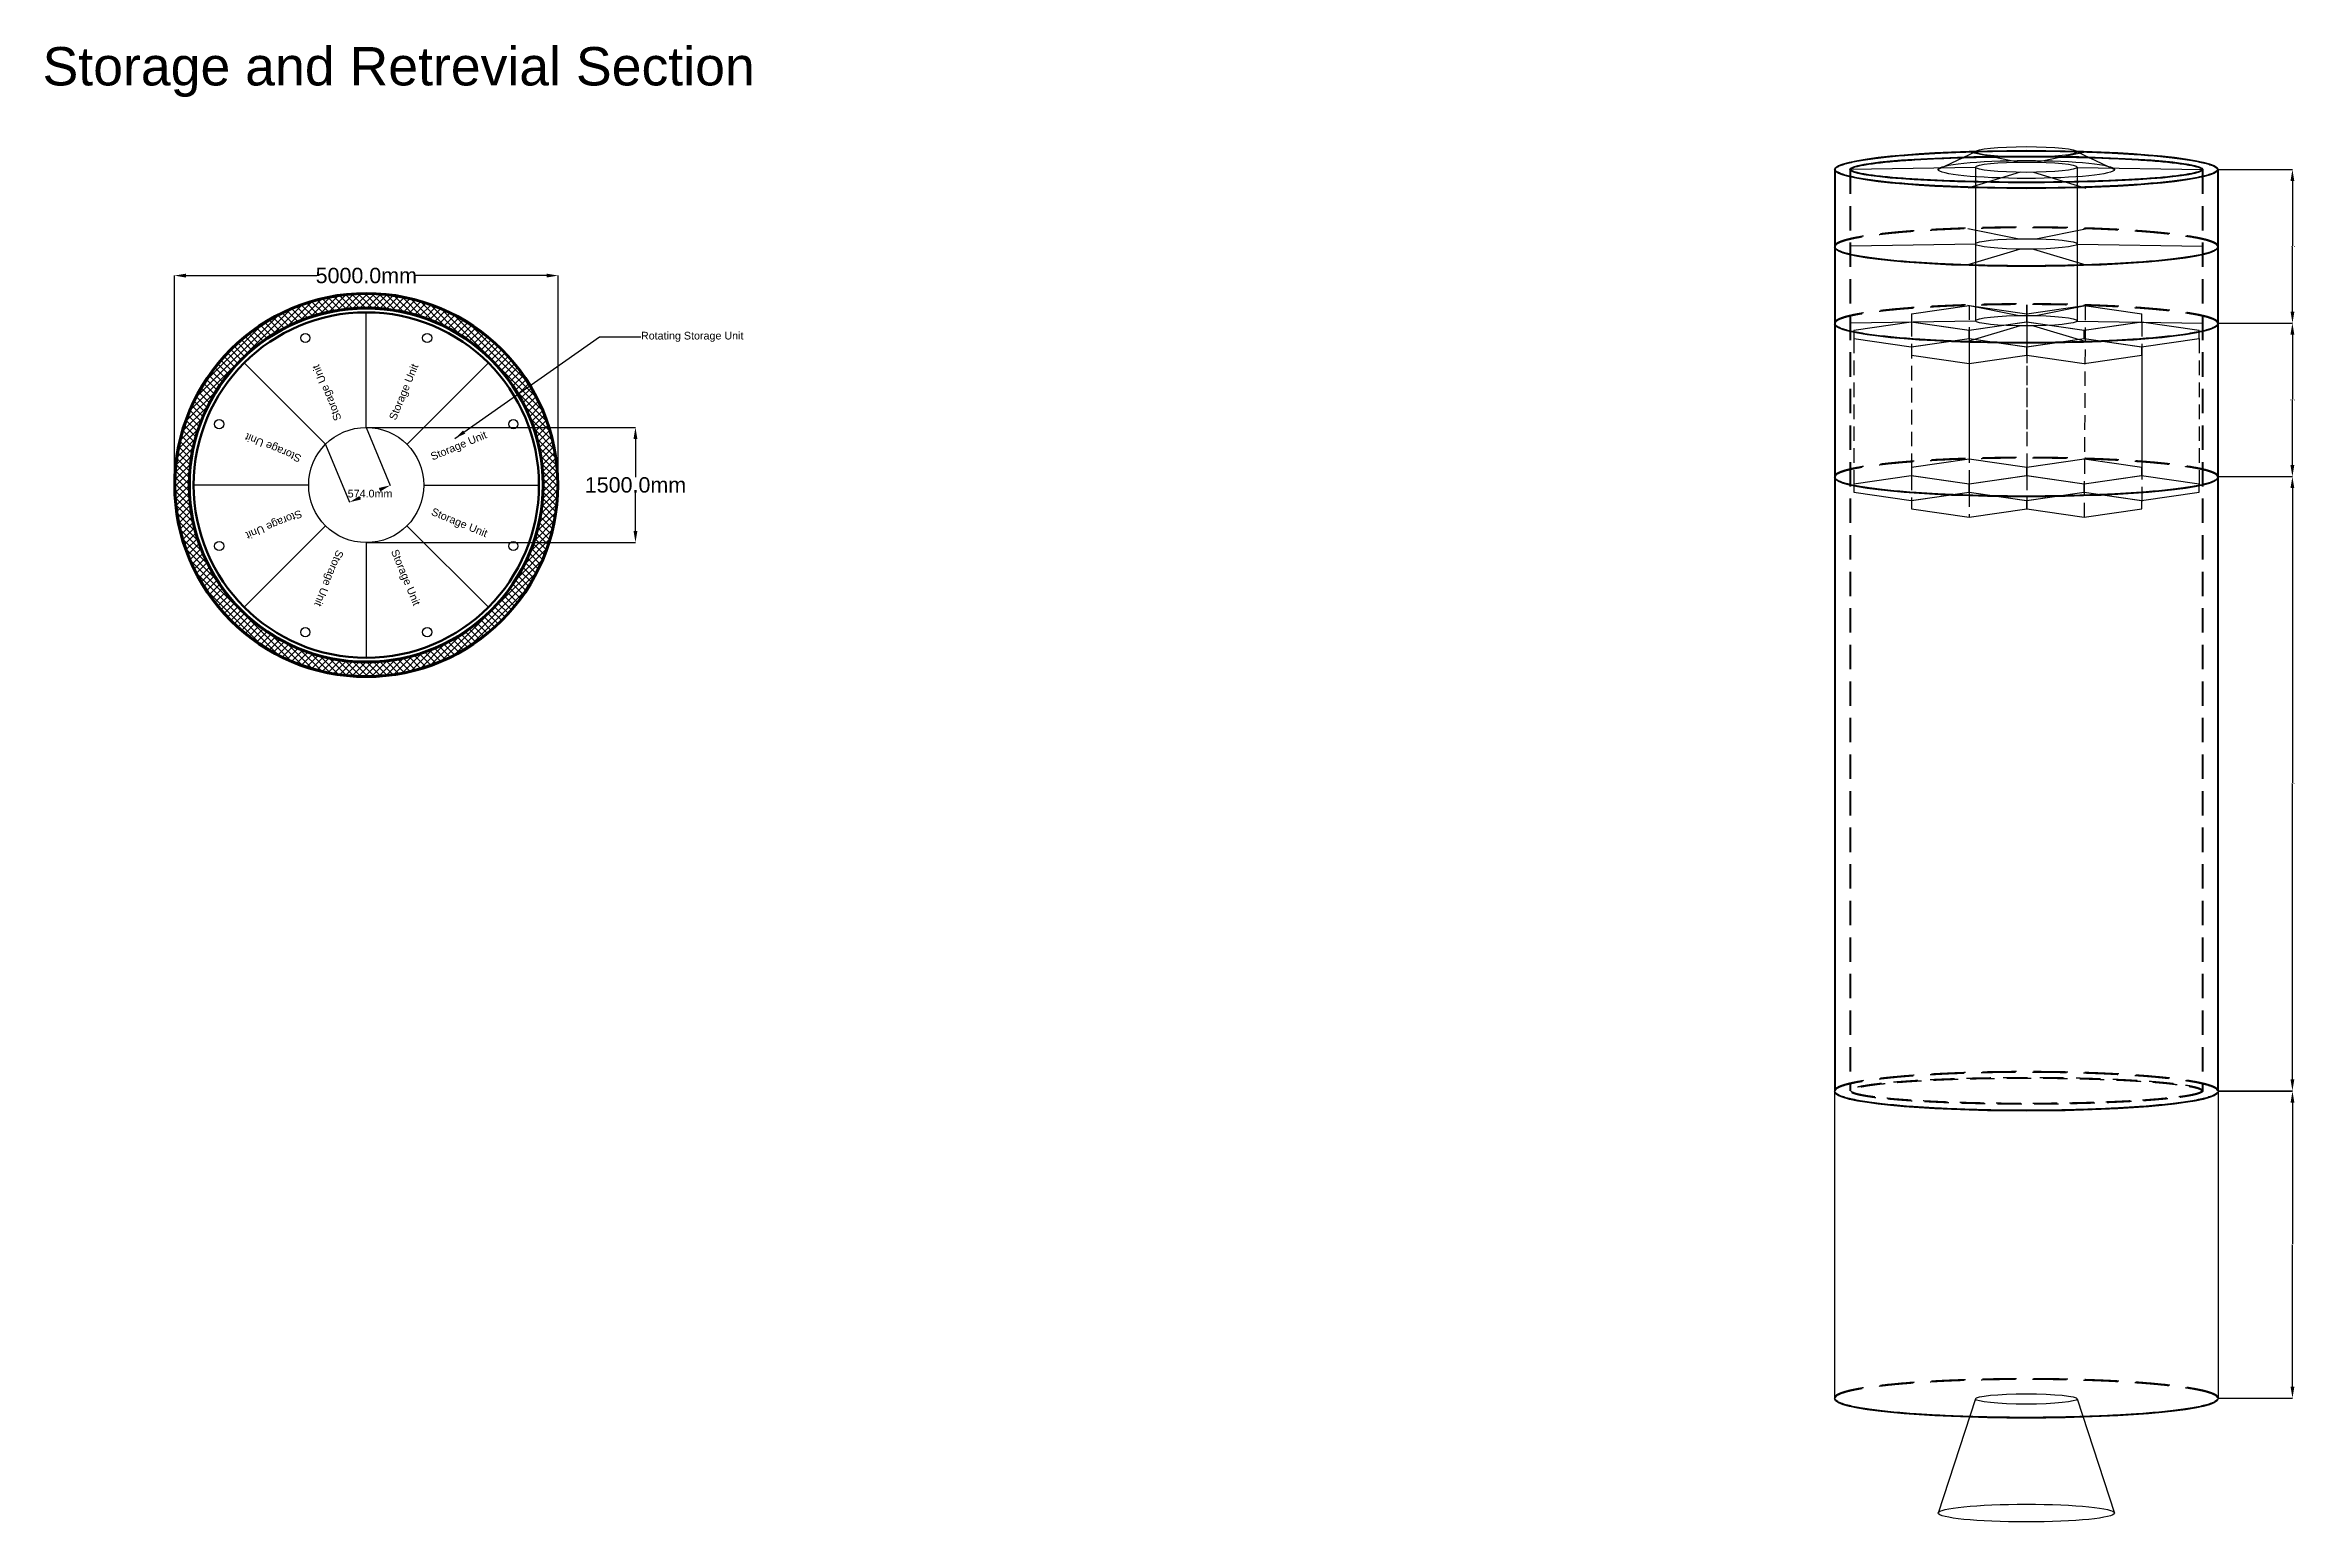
# Model space of a CAD drawing. Header units: inches. Extents: x -4186 to 68039, y -33263 to 5220.
# Drawn here: x -4186 to 25129, y -33263 to -14026 of the extents above; entities that cross this region are included whole.
import ezdxf

# ---------------------------------------------------------------- set-up
doc = ezdxf.new("R2010")
doc.units = ezdxf.units.IN
doc.header["$MEASUREMENT"] = 0
doc.linetypes.add('DASH2', pattern=[19.05, 12.7, -6.35])
for name, color, linetype in [('Compartment', 2, 'Continuous'), ('Skin', 3, 'Continuous'), ('SupportSystems', 5, 'Continuous'), ('Water', 4, 'Continuous')]:
    doc.layers.add(name, color=color, linetype=linetype)
doc.styles.add('Arial', font='Arial.ttf')
doc.dimstyles.new('BigDim', dxfattribs={"dimtxt": 10, "dimasz": 150, "dimexe": 0.18, "dimexo": 0.0625, "dimgap": 0.09, "dimtad": 0, "dimtih": 1, "dimtoh": 1, "dimdec": 1, "dimzin": 0, "dimdsep": 46, "dimtxsty": 'Arial', "dimcen": 0.09, "dimclrd": 4, "dimclre": 4, "dimadec": 0, "dimazin": 0, "dimtfac": 1, "dimtofl": 0, "dimtmove": 0, "dimatfit": 3, "dimfxl": 1, "dimtolj": 1, "dimtzin": 0, "dimarcsym": 0})
doc.dimstyles.get("Standard").update_dxf_attribs({"dimtxt": 0.18, "dimasz": 0.18, "dimexe": 0.18, "dimexo": 0.0625, "dimgap": 0.09, "dimtad": 0, "dimtih": 1, "dimtoh": 1, "dimdec": 4, "dimzin": 0, "dimdsep": 46, "dimtxsty": 'Standard', "dimcen": 0.09, "dimadec": 0, "dimazin": 0, "dimtfac": 1, "dimtdec": 4, "dimtofl": 0, "dimtmove": 0, "dimatfit": 3, "dimfxl": 1, "dimtolj": 1, "dimtzin": 0, "dimarcsym": 0})
pattern_1 = [(45, (-0.53033, -19756.87867), (-0.0883883476, 0.0883883476), []), (135, (-0.53033, -19756.87867), (-0.0883883476, -0.0883883476), [])]

# ---------------------------------------------------------------- blocks, each defined once
blk = doc.blocks.new('*D10')
at = {"color": 4, "lineweight": -2}
for p, q in [((-2500, -19757), (-2500, -17029)), ((-2350, -17029), (-645, -17029)), ((2350, -17029), (645, -17029)), ((2500, -19757), (2500, -17029))]:
    blk.add_line(p, q, dxfattribs=at)
at = {"color": 4}
for points in [[(-2350, -17004), (-2350, -17054), (-2500, -17029)], [(2350, -17054), (2350, -17004), (2500, -17029)]]:
    blk.add_solid(points, dxfattribs=at)
at = {"layer": 'Defpoints', "color": 0}
for p in [(2500, -17029), (-2500, -19757), (2500, -19757)]:
    blk.add_point(p, dxfattribs=at)
at = {"color": 0, "insert": (0, -17029), "char_height": 200, "attachment_point": 5, "style": 'Arial'}
blk.add_mtext('\\A1;5000.0mm', dxfattribs=at)
blk = doc.blocks.new('*D12')
at = {"color": 4, "lineweight": -2}
for p, q in [((-1, -19007), (312, -19761)), ((-531, -19227), (-219, -19980)), ((-80, -19923), (-74, -19920)), ((173, -19818), (173, -19818))]:
    blk.add_line(p, q, dxfattribs=at)
at = {"color": 4}
for points in [[(-90, -19900), (-71, -19946), (-219, -19980)], [(183, -19841), (163, -19795), (312, -19761)]]:
    blk.add_solid(points, dxfattribs=at)
at = {"layer": 'Defpoints', "color": 0}
for p in [(-1, -19007), (-531, -19227), (312, -19761)]:
    blk.add_point(p, dxfattribs=at)
at = {"color": 0, "insert": (49, -19869), "char_height": 100, "attachment_point": 5, "style": 'Arial'}
blk.add_mtext('\\A1;574.0mm', dxfattribs=at)
blk = doc.blocks.new('*D13')
at = {"color": 4, "lineweight": -2}
for p, q in [((0, -19007), (3507, -19006)), ((3507, -19156), (3507, -19654)), ((3507, -20356), (3507, -19858)), ((0, -20507), (3507, -20506))]:
    blk.add_line(p, q, dxfattribs=at)
at = {"color": 4}
for points in [[(3532, -19156), (3482, -19156), (3507, -19006)], [(3482, -20356), (3532, -20356), (3507, -20506)]]:
    blk.add_solid(points, dxfattribs=at)
at = {"layer": 'Defpoints', "color": 0}
for p in [(-1, -19007), (0, -20507), (3507, -20506)]:
    blk.add_point(p, dxfattribs=at)
at = {"color": 0, "insert": (3507, -19756), "char_height": 200, "attachment_point": 5, "style": 'Arial'}
blk.add_mtext('\\A1;1500.0mm', dxfattribs=at)
blk = doc.blocks.new('*D14')
at = {"layer": 'Defpoints', "color": 0}
for p in [(24129, -15647), (24129, -17647), (25096, -17647)]:
    blk.add_point(p, dxfattribs=at)
at = {"layer": 'Skin', "color": 4, "lineweight": -2}
for p, q in [((24129, -15647), (25096, -15647)), ((25095, -15797), (25095, -16642)), ((25096, -17497), (25095, -16652)), ((24129, -17647), (25096, -17647))]:
    blk.add_line(p, q, dxfattribs=at)
at = {"layer": 'Skin', "color": 4}
for points in [[(25120, -15797), (25070, -15797), (25095, -15647)], [(25071, -17497), (25121, -17497), (25096, -17647)]]:
    blk.add_solid(points, dxfattribs=at)
at = {"layer": 'Skin', "color": 0, "insert": (25095, -16647), "char_height": 10, "attachment_point": 5, "style": 'Arial'}
blk.add_mtext('\\A1;2000.0mm', dxfattribs=at)
blk = doc.blocks.new('*D15')
at = {"layer": 'Defpoints', "color": 0}
for p in [(24129, -17647), (24129, -19647), (25095, -19647)]:
    blk.add_point(p, dxfattribs=at)
at = {"layer": 'Skin', "color": 4, "lineweight": -2}
for p, q in [((24129, -17647), (25096, -17647)), ((25095, -17797), (25095, -18642)), ((25095, -19497), (25095, -18652)), ((24129, -19647), (25096, -19647))]:
    blk.add_line(p, q, dxfattribs=at)
at = {"layer": 'Skin', "color": 4}
for points in [[(25120, -17797), (25070, -17797), (25095, -17647)], [(25070, -19497), (25120, -19497), (25095, -19647)]]:
    blk.add_solid(points, dxfattribs=at)
at = {"layer": 'Skin', "color": 0, "insert": (25095, -18647), "char_height": 10, "attachment_point": 5, "style": 'Arial'}
blk.add_mtext('\\A1;2000.0mm', dxfattribs=at)
blk = doc.blocks.new('*D16')
at = {"layer": 'Defpoints', "color": 0}
for p in [(24129, -19647), (24129, -27647), (25095, -27647)]:
    blk.add_point(p, dxfattribs=at)
at = {"layer": 'Skin', "color": 4, "lineweight": -2}
for p, q in [((24129, -19647), (25096, -19647)), ((25095, -19797), (25095, -23642)), ((25095, -27497), (25095, -23652)), ((24129, -27647), (25096, -27647))]:
    blk.add_line(p, q, dxfattribs=at)
at = {"layer": 'Skin', "color": 4}
for points in [[(25120, -19797), (25070, -19797), (25095, -19647)], [(25070, -27497), (25120, -27497), (25095, -27647)]]:
    blk.add_solid(points, dxfattribs=at)
at = {"layer": 'Skin', "color": 0, "insert": (25095, -23647), "char_height": 10, "attachment_point": 5, "style": 'Arial'}
blk.add_mtext('\\A1;8000.0mm', dxfattribs=at)
blk = doc.blocks.new('*D21')
at = {"layer": 'Defpoints', "color": 0}
for p in [(24129, -27652), (24129, -31652), (25096, -31652)]:
    blk.add_point(p, dxfattribs=at)
at = {"layer": 'Skin', "color": 4, "lineweight": -2}
for p, q in [((24129, -27652), (25096, -27652)), ((25096, -27802), (25096, -29646)), ((25096, -31502), (25096, -29657)), ((24129, -31652), (25096, -31652))]:
    blk.add_line(p, q, dxfattribs=at)
at = {"layer": 'Skin', "color": 4}
for points in [[(25121, -27802), (25071, -27802), (25096, -27652)], [(25071, -31502), (25121, -31502), (25096, -31652)]]:
    blk.add_solid(points, dxfattribs=at)
at = {"layer": 'Skin', "color": 0, "insert": (25096, -29652), "char_height": 10, "attachment_point": 5, "style": 'Arial'}
blk.add_mtext('\\A1;4000.0mm', dxfattribs=at)

msp = doc.modelspace()

# ---------------------------------------------------------------- hatches: boundary and pattern name
at = {"layer": 'Skin'}
h = msp.add_hatch(dxfattribs=at)
h.set_pattern_fill('ANSI37', color=256, style=0)
h.set_pattern_definition(pattern_1)
edge = h.paths.add_edge_path()
edge.add_arc((-0.53, -19756.88), 2500, 0, 360)
edge = h.paths.add_edge_path(flags=16)
edge.add_arc((-0.53, -19756.88), 2490, 0, 360)
h = msp.add_hatch(dxfattribs=at)
h.set_pattern_fill('ANSI37', color=256, style=0)
h.set_pattern_definition(pattern_1)
edge = h.paths.add_edge_path()
edge.add_arc((-0.53, -19756.88), 2310, 0, 360)
edge = h.paths.add_edge_path(flags=16)
edge.add_arc((-0.53, -19756.88), 2300, 0, 360)
at = {"layer": 'Water', "linetype": 'DASH2', "ltscale": 5}
h = msp.add_hatch(dxfattribs=at)
h.set_pattern_fill('ANSI37', color=256, scale=500, style=0)
h.set_pattern_definition([(45, (-1250, 0), (-44.19417, 44.19417), []), (135, (-1250, 0), (-44.19417, -44.19417), [])])
edge = h.paths.add_edge_path()
edge.add_line((19328.59, -15646.75), (19328.59, -27646.75))
edge = h.paths.add_edge_path()
edge.add_line((19138.59, -15646.75), (19138.59, -27646.75))
h = msp.add_hatch(dxfattribs=at)
h.set_pattern_fill('ANSI37', color=256, scale=500, angle=180, style=0)
h.set_pattern_definition([(135, (44507.186, 0), (44.19417, 44.19417), []), (45, (44507.186, 0), (44.19417, -44.19417), [])])
edge = h.paths.add_edge_path()
edge.add_line((23928.59, -15646.75), (23928.59, -27646.75))
edge = h.paths.add_edge_path()
edge.add_line((24118.59, -15646.75), (24118.59, -27646.75))
at = {"layer": 'Water'}
h = msp.add_hatch(dxfattribs=at)
h.set_pattern_fill('ANSI37', color=256, scale=500, style=0)
h.set_pattern_definition([(45, (-0.53, -19756.88), (-44.1942, 44.1942), []), (135, (-0.53, -19756.88), (-44.1942, -44.1942), [])])
edge = h.paths.add_edge_path()
edge.add_arc((-0.53, -19756.88), 2490, 0, 360)
edge = h.paths.add_edge_path(flags=16)
edge.add_arc((-0.53, -19756.88), 2310, 0, 360)

# ---------------------------------------------------------------- linework, layer by layer
msp.add_line((749.47, -19757.41), (2250, -19757.41))
at = {"layer": 'Compartment'}
for p, q in [((21513.81, -15550.3), (20867.98, -15418.6)), ((21754.27, -15550.5), (22401.1, -15418.6)), ((20966.63, -15620.43), (19342.24, -15646.75)), ((21548.4, -15683.72), (20866.99, -15888.78)), ((21720.18, -15683.57), (22402.09, -15888.78)), ((22290.66, -15620.24), (23926.85, -15646.75)), ((20966.63, -16620.43), (19342.24, -16646.75)), ((21548.4, -16683.72), (20866.99, -16888.78)), ((21513.81, -16550.3), (20867.98, -16418.6)), ((21720.18, -16683.57), (22402.09, -16888.78)), ((21754.27, -16550.5), (22401.1, -16418.6)), ((22290.66, -16620.24), (23926.85, -16646.75)), ((0, -19006.88), (0, -17507.41)), ((21513.81, -17550.3), (20867.98, -17418.6)), ((21634.54, -17549.28), (21634.54, -17409.28)), ((21754.27, -17550.5), (22401.1, -17418.6)), ((20966.63, -17620.43), (19342.24, -17646.75)), ((19381.57, -17741.39), (19381.57, -17849.65)), ((21548.4, -17683.72), (20866.99, -17888.78)), ((21634.54, -17691.57), (21634.54, -17900.67)), ((21720.18, -17683.57), (22402.09, -17888.78)), ((22290.66, -17620.24), (23926.85, -17646.75)), ((23881.57, -17849.65), (23881.57, -17741.39)), ((-530.86, -19226.55), (-1590.99, -18166.42)), ((530.33, -19227.08), (1590.99, -18166.42)), ((-750.53, -19757.41), (-2250, -19757.41)), ((19381.57, -19741.39), (19381.57, -19849.65)), ((23881.57, -19849.65), (23881.57, -19741.39)), ((-530.33, -20287.74), (-1590.99, -21348.4)), ((0, -20506.88), (0, -22007.41)), ((529.8, -20287.21), (1590.99, -21348.4))]:
    msp.add_line(p, q, dxfattribs=at)
at = {"layer": 'Compartment', "color": 46}
for p, q in [((20134.54, -17524.89), (20881.57, -17416.63)), ((20134.54, -17524.89), (20134.54, -17633.14)), ((20881.57, -17416.63), (21634.54, -17524.89)), ((21634.54, -17524.89), (22381.57, -17416.63)), ((21634.54, -17633.14), (21634.54, -17524.89)), ((21634.54, -17524.89), (21634.54, -17633.14)), ((22381.57, -17416.63), (23134.54, -17524.89)), ((23134.54, -17633.14), (23134.54, -17524.89)), ((19381.57, -17741.39), (20128.59, -17633.14)), ((19381.57, -17849.65), (20128.59, -17957.9)), ((20128.59, -17633.14), (20881.57, -17741.39)), ((20128.59, -17957.9), (20881.57, -17849.65)), ((20134.54, -17633.14), (20881.57, -17741.39)), ((20134.54, -17957.9), (20881.57, -17849.65)), ((20881.57, -17741.39), (21628.59, -17633.14)), ((20881.57, -17741.39), (21634.54, -17633.14)), ((20881.57, -17741.39), (20881.57, -17849.65)), ((20881.57, -17849.65), (20881.57, -17741.39)), ((20881.57, -17849.65), (21634.54, -17957.9)), ((20881.57, -17849.65), (21628.59, -17957.9)), ((21628.59, -17633.14), (22381.57, -17741.39)), ((21628.59, -17957.9), (22381.57, -17849.65)), ((21634.54, -17633.14), (22381.57, -17741.39)), ((21634.54, -17957.9), (22381.57, -17849.65)), ((22381.57, -17741.39), (23128.59, -17633.14)), ((22381.57, -17741.39), (23134.54, -17633.14)), ((22381.57, -17849.65), (22381.57, -17741.39)), ((22381.57, -17741.39), (22381.57, -17849.65)), ((22381.57, -17849.65), (23128.59, -17957.9)), ((22381.57, -17849.65), (23134.54, -17957.9)), ((23128.59, -17633.14), (23881.57, -17741.39)), ((23128.59, -17957.9), (23881.57, -17849.65)), ((20134.54, -17957.9), (20134.54, -18066.15)), ((20134.54, -18066.15), (20881.57, -18174.41)), ((20881.57, -18174.41), (21634.54, -18066.15)), ((21634.54, -18066.15), (21634.54, -17957.9)), ((21634.54, -17957.9), (21634.54, -18066.15)), ((21634.54, -18066.15), (22381.57, -18174.41)), ((22381.57, -18174.41), (23134.54, -18066.15)), ((23134.54, -18066.15), (23134.54, -17957.9)), ((19381.57, -19741.39), (20128.59, -19633.14)), ((20128.59, -19633.14), (20881.57, -19741.39)), ((20134.54, -19524.89), (20881.57, -19416.63)), ((20134.54, -19524.89), (20134.54, -19633.14)), ((20134.54, -19633.14), (20881.57, -19741.39)), ((20881.57, -19416.63), (21634.54, -19524.89)), ((20881.57, -19741.39), (21628.59, -19633.14)), ((20881.57, -19741.39), (21634.54, -19633.14)), ((21628.59, -19633.14), (22381.57, -19741.39)), ((21634.54, -19524.89), (22381.57, -19416.63)), ((21634.54, -19633.14), (21634.54, -19524.89)), ((21634.54, -19524.89), (21634.54, -19633.14)), ((21634.54, -19633.14), (22381.57, -19741.39)), ((22381.57, -19416.63), (23134.54, -19524.89)), ((22381.57, -19741.39), (23128.59, -19633.14)), ((22381.57, -19741.39), (23134.54, -19633.14)), ((23128.59, -19633.14), (23881.57, -19741.39)), ((23134.54, -19633.14), (23134.54, -19524.89)), ((19381.57, -19849.65), (20128.59, -19957.9)), ((20128.59, -19957.9), (20881.57, -19849.65)), ((20134.54, -19957.9), (20881.57, -19849.65)), ((20881.57, -19741.39), (20881.57, -19849.65)), ((20881.57, -19849.65), (20881.57, -19741.39)), ((20881.57, -19849.65), (21634.54, -19957.9)), ((20881.57, -19849.65), (21628.59, -19957.9)), ((21628.59, -19957.9), (22381.57, -19849.65)), ((21634.54, -19957.9), (22381.57, -19849.65)), ((22381.57, -19849.65), (22381.57, -19741.39)), ((22381.57, -19741.39), (22381.57, -19849.65)), ((22381.57, -19849.65), (23134.54, -19957.9)), ((22381.57, -19849.65), (23128.59, -19957.9)), ((23128.59, -19957.9), (23881.57, -19849.65)), ((20134.54, -19957.9), (20134.54, -20066.15)), ((20134.54, -20066.15), (20881.57, -20174.41)), ((20881.57, -20174.41), (21634.54, -20066.15)), ((21634.54, -20066.15), (21634.54, -19957.9)), ((21634.54, -19957.9), (21634.54, -20066.15)), ((21634.54, -20066.15), (22381.57, -20174.41)), ((22381.57, -20174.41), (23134.54, -20066.15)), ((23134.54, -20066.15), (23134.54, -19957.9))]:
    msp.add_line(p, q, dxfattribs=at)
at = {"layer": 'Compartment', "color": 46, "linetype": 'DASH2', "ltscale": 15}
for p, q in [((20881.57, -17416.63), (20881.57, -19416.63)), ((21634.54, -17409.28), (21634.54, -19066.15)), ((22397.01, -17418.85), (22381.57, -20174.41)), ((19381.57, -17849.65), (19381.57, -19849.65)), ((20134.54, -17633.14), (20134.54, -20066.15)), ((20881.57, -17849.65), (20881.57, -20174.41)), ((21634.54, -17633.14), (21634.54, -20066.15)), ((23134.54, -17633.14), (23134.54, -19633.14)), ((23881.57, -17849.65), (23881.57, -19849.65)), ((23134.54, -18066.15), (23134.54, -20066.15))]:
    msp.add_line(p, q, dxfattribs=at)
at = {"layer": 'Compartment'}
for centre, radius in [((-793.9, -17841.19), 60), ((793.6, -17841.06), 60), ((-1916.34, -18963.81), 60), ((-0.53, -19756.88), 750), ((1916.22, -18963.51), 60), ((-1916.22, -20551.31), 60), ((1916.34, -20551.01), 60), ((-793.6, -21673.75), 60), ((793.9, -21673.63), 60)]:
    msp.add_circle(centre, radius, dxfattribs=at)
at = {"layer": 'Skin'}
for p, q in [((20965.64, -15416.75), (20478.59, -15646.75)), ((22291.55, -15416.75), (22778.59, -15646.75)), ((19128.59, -15646.75), (19128.59, -27646.75)), ((19138.59, -15646.75), (19138.59, -27646.75)), ((20965.64, -15616.75), (20965.64, -17616.75)), ((22291.55, -15616.75), (22291.55, -17616.75)), ((24118.59, -15646.75), (24118.59, -27646.75)), ((24128.59, -15646.75), (24128.59, -27646.75)), ((19128.59, -27646.75), (19128.59, -31660.67)), ((24128.59, -27660.67), (24128.59, -31660.67))]:
    msp.add_line(p, q, dxfattribs=at)
at = {"layer": 'Skin', "linetype": 'DASH2', "ltscale": 25}
for p, q in [((19328.59, -15646.75), (19328.59, -27646.75)), ((19338.59, -15646.75), (19338.59, -27646.75)), ((23918.59, -15646.75), (23918.59, -27646.75)), ((23928.59, -15646.75), (23928.59, -27646.75))]:
    msp.add_line(p, q, dxfattribs=at)
at = {"layer": 'Skin', "lineweight": 200}
for centre, radius in [((-0.53, -19756.88), 2500), ((-0.53, -19756.88), 2490), ((-0.53, -19756.88), 2310), ((-0.53, -19756.88), 2300), ((0, -19757.41), 2250)]:
    msp.add_circle(centre, radius, dxfattribs=at)
at = {"layer": 'Skin'}
for centre, major_axis, ratio in [((21628.59, -15646.75), (2500, 0), 0.1), ((21628.59, -15646.75), (2300, 0), 0.07608696), ((21628.59, -15646.75), (1150, 0), 0.10097911), ((21628.59, -15416.75), (662.96, 0), 0.10176594), ((21628.59, -15616.75), (662.96, 0), 0.10176594)]:
    msp.add_ellipse(centre, major_axis=major_axis, ratio=ratio, dxfattribs=at)
at = {"layer": 'Skin', "linetype": 'DASH2', "ltscale": 35}
for centre in [(21628.59, -16646.75), (21628.59, -17646.75), (21628.59, -19646.75), (21628.59, -27646.75), (21628.59, -31646.75)]:
    msp.add_ellipse(centre, major_axis=(2500, 0), ratio=0.1, start_param=0, end_param=3.14159265, dxfattribs=at)
at = {"layer": 'Skin', "extrusion": (0, 0, -1)}
for centre in [(21628.59, -16660.67), (21628.59, -17660.67), (21628.59, -19660.67), (21628.59, -27660.67), (21628.59, -31660.67)]:
    msp.add_ellipse(centre, major_axis=(2500, 0), ratio=0.1, start_param=0, end_param=3.14159265, dxfattribs=at)
at = {"layer": 'Skin', "ltscale": 25}
for centre in [(21628.59, -16616.75), (21628.59, -17616.75)]:
    msp.add_ellipse(centre, major_axis=(662.96, 0), ratio=0.10176594, dxfattribs=at)
at = {"layer": 'Skin', "linetype": 'DASH2', "ltscale": 25}
msp.add_ellipse((21628.59, -27646.75), major_axis=(2300, 0), ratio=0.07608696, dxfattribs=at)
at = {"layer": 'Skin', "end_tangent": (0, 1)}
for points, start_tangent in [([(24118.59, -15646.75), (24111.33, -15631.29), (24084.66, -15611.46), (24037.55, -15590.54), (23970.98, -15569.74), (23885.76, -15549.49), (23782.7, -15530.01), (23662.67, -15511.5), (23526.65, -15494.11), (23375.72, -15477.98), (23211.09, -15463.24), (23034.04, -15450.02), (22845.97, -15438.4), (22648.36, -15428.5), (22442.75, -15420.38), (22230.76, -15414.11), (22014.06, -15409.74), (21794.33, -15407.3), (21573.31, -15406.81), (21352.72, -15408.27), (21134.29, -15411.68), (20919.73, -15417.01), (20710.73, -15424.21), (20508.93, -15433.23), (20315.9, -15444), (20133.16, -15456.43), (19962.15, -15470.43), (19804.21, -15485.88), (19660.59, -15502.65), (19532.44, -15520.62), (19420.78, -15539.64), (19326.53, -15559.53), (19250.54, -15580.09), (19193.59, -15601.02), (19156.58, -15621.66), (19140.18, -15639.74), (19140.18, -15653.76), (19156.58, -15671.83), (19193.59, -15692.47), (19250.54, -15713.4), (19326.53, -15733.96), (19420.78, -15753.85), (19532.44, -15772.87), (19660.59, -15790.84), (19804.21, -15807.62), (19962.15, -15823.07), (20133.16, -15837.06), (20315.9, -15849.49), (20508.93, -15860.26), (20710.73, -15869.28), (20919.73, -15876.48), (21134.29, -15881.81), (21352.72, -15885.22), (21573.31, -15886.69), (21794.33, -15886.2), (22014.06, -15883.76), (22230.76, -15879.38), (22442.75, -15873.11), (22648.36, -15864.99), (22845.97, -15855.09), (23034.04, -15843.48), (23211.09, -15830.25), (23375.72, -15815.52), (23526.65, -15799.39), (23662.67, -15781.99), (23782.7, -15763.48), (23885.76, -15744.01), (23970.98, -15723.75), (24037.55, -15702.96), (24084.66, -15682.04), (24111.33, -15662.2), (24118.59, -15646.75)], (0, 1)), ([(23918.59, -15646.75), (23913.08, -15638.87), (23888.75, -15625.14), (23845.32, -15610.46), (23783.98, -15595.88), (23705.5, -15581.69), (23610.63, -15568.05), (23500.16, -15555.08), (23374.99, -15542.91), (23236.11, -15531.61), (23084.62, -15521.3), (22921.71, -15512.04), (22748.67, -15503.91), (22566.85, -15496.98), (22377.67, -15491.29), (22182.63, -15486.9), (21983.25, -15483.84), (21781.09, -15482.13), (21577.73, -15481.79), (21374.77, -15482.82), (21173.8, -15485.2), (20976.4, -15488.93), (20784.1, -15493.97), (20598.42, -15500.29), (20420.81, -15507.83), (20252.67, -15516.53), (20095.32, -15526.33), (19949.99, -15537.14), (19817.83, -15548.89), (19699.89, -15561.47), (19597.12, -15574.79), (19510.35, -15588.72), (19440.35, -15603.13), (19387.86, -15617.82), (19353.78, -15632.27), (19339.49, -15644.04), (19339.49, -15649.46), (19353.78, -15661.22), (19387.86, -15675.68), (19440.35, -15690.36), (19510.35, -15704.77), (19597.12, -15718.7), (19699.89, -15732.02), (19817.83, -15744.6), (19949.99, -15756.35), (20095.32, -15767.16), (20252.67, -15776.96), (20420.81, -15785.67), (20598.42, -15793.2), (20784.1, -15799.52), (20976.4, -15804.56), (21173.8, -15808.29), (21374.77, -15810.68), (21577.73, -15811.7), (21781.09, -15811.36), (21983.25, -15809.65), (22182.63, -15806.59), (22377.67, -15802.2), (22566.85, -15796.52), (22748.67, -15789.58), (22921.71, -15781.46), (23084.62, -15772.2), (23236.11, -15761.88), (23374.99, -15750.59), (23500.16, -15738.41), (23610.63, -15725.44), (23705.5, -15711.8), (23783.98, -15697.61), (23845.32, -15683.03), (23888.75, -15668.36), (23913.08, -15654.62), (23918.59, -15646.75)], (0, 1)), ([(24118.59, -16660.67), (24111.55, -16675.87), (24085.68, -16695.38), (24039.91, -16716.01), (23975.18, -16736.53), (23892.27, -16756.55), (23791.95, -16775.82), (23675.06, -16794.16), (23542.52, -16811.44), (23395.36, -16827.5), (23234.73, -16842.22), (23061.84, -16855.48), (22878.02, -16867.19), (22684.67, -16877.26), (22483.28, -16885.6), (22275.37, -16892.15), (22062.54, -16896.87), (21846.39, -16899.72), (21628.59, -16900.67), (21410.79, -16899.72), (21194.65, -16896.87), (20981.81, -16892.15), (20773.91, -16885.6), (20572.51, -16877.26), (20379.17, -16867.19), (20195.35, -16855.48), (20022.46, -16842.22), (19861.82, -16827.5), (19714.67, -16811.44), (19582.13, -16794.16), (19465.24, -16775.82), (19364.92, -16756.55), (19282.01, -16736.53), (19217.27, -16716.01), (19171.51, -16695.38), (19145.63, -16675.87), (19138.59, -16660.67)], (0, -1)), ([(24118.59, -17660.67), (24111.55, -17675.87), (24085.68, -17695.38), (24039.91, -17716.01), (23975.18, -17736.53), (23892.27, -17756.55), (23791.95, -17775.82), (23675.06, -17794.16), (23542.52, -17811.44), (23395.36, -17827.5), (23234.73, -17842.22), (23061.84, -17855.48), (22878.02, -17867.19), (22684.67, -17877.26), (22483.28, -17885.6), (22275.37, -17892.15), (22062.54, -17896.87), (21846.39, -17899.72), (21628.59, -17900.67), (21410.79, -17899.72), (21194.65, -17896.87), (20981.81, -17892.15), (20773.91, -17885.6), (20572.51, -17877.26), (20379.17, -17867.19), (20195.35, -17855.48), (20022.46, -17842.22), (19861.82, -17827.5), (19714.67, -17811.44), (19582.13, -17794.16), (19465.24, -17775.82), (19364.92, -17756.55), (19282.01, -17736.53), (19217.27, -17716.01), (19171.51, -17695.38), (19145.63, -17675.87), (19138.59, -17660.67)], (0, -1)), ([(24118.59, -19660.67), (24111.55, -19675.87), (24085.68, -19695.38), (24039.91, -19716.01), (23975.18, -19736.53), (23892.27, -19756.55), (23791.95, -19775.82), (23675.06, -19794.16), (23542.52, -19811.44), (23395.36, -19827.5), (23234.73, -19842.22), (23061.84, -19855.48), (22878.02, -19867.19), (22684.67, -19877.26), (22483.28, -19885.6), (22275.37, -19892.15), (22062.54, -19896.87), (21846.39, -19899.72), (21628.59, -19900.67), (21410.79, -19899.72), (21194.65, -19896.87), (20981.81, -19892.15), (20773.91, -19885.6), (20572.51, -19877.26), (20379.17, -19867.19), (20195.35, -19855.48), (20022.46, -19842.22), (19861.82, -19827.5), (19714.67, -19811.44), (19582.13, -19794.16), (19465.24, -19775.82), (19364.92, -19756.55), (19282.01, -19736.53), (19217.27, -19716.01), (19171.51, -19695.38), (19145.63, -19675.87), (19138.59, -19660.67)], (0, -1)), ([(24118.59, -27660.67), (24111.55, -27675.87), (24085.68, -27695.38), (24039.91, -27716.01), (23975.18, -27736.53), (23892.27, -27756.55), (23791.95, -27775.82), (23675.06, -27794.16), (23542.52, -27811.44), (23395.36, -27827.5), (23234.73, -27842.22), (23061.84, -27855.48), (22878.02, -27867.19), (22684.67, -27877.26), (22483.28, -27885.6), (22275.37, -27892.15), (22062.54, -27896.87), (21846.39, -27899.72), (21628.59, -27900.67), (21410.79, -27899.72), (21194.65, -27896.87), (20981.81, -27892.15), (20773.91, -27885.6), (20572.51, -27877.26), (20379.17, -27867.19), (20195.35, -27855.48), (20022.46, -27842.22), (19861.82, -27827.5), (19714.67, -27811.44), (19582.13, -27794.16), (19465.24, -27775.82), (19364.92, -27756.55), (19282.01, -27736.53), (19217.27, -27716.01), (19171.51, -27695.38), (19145.63, -27675.87), (19138.59, -27660.67)], (0, -1)), ([(24118.59, -31660.67), (24111.55, -31675.87), (24085.68, -31695.38), (24039.91, -31716.01), (23975.18, -31736.53), (23892.27, -31756.55), (23791.95, -31775.82), (23675.06, -31794.16), (23542.52, -31811.44), (23395.36, -31827.5), (23234.73, -31842.22), (23061.84, -31855.48), (22878.02, -31867.19), (22684.67, -31877.26), (22483.28, -31885.6), (22275.37, -31892.15), (22062.54, -31896.87), (21846.39, -31899.72), (21628.59, -31900.67), (21410.79, -31899.72), (21194.65, -31896.87), (20981.81, -31892.15), (20773.91, -31885.6), (20572.51, -31877.26), (20379.17, -31867.19), (20195.35, -31855.48), (20022.46, -31842.22), (19861.82, -31827.5), (19714.67, -31811.44), (19582.13, -31794.16), (19465.24, -31775.82), (19364.92, -31756.55), (19282.01, -31736.53), (19217.27, -31716.01), (19171.51, -31695.38), (19145.63, -31675.87), (19138.59, -31660.67)], (0, -1))]:
    msp.add_spline(points, degree=3, dxfattribs=dict(at, start_tangent=start_tangent))
at = {"layer": 'Skin', "linetype": 'DASH2', "ltscale": 35, "start_tangent": (0, 1), "end_tangent": (0, -1)}
for points in [[(24118.59, -16646.75), (24111.55, -16631.54), (24085.68, -16612.03), (24039.91, -16591.41), (23975.18, -16570.88), (23892.27, -16550.87), (23791.95, -16531.6), (23675.06, -16513.25), (23542.52, -16495.98), (23395.36, -16479.92), (23234.73, -16465.2), (23061.84, -16451.93), (22878.02, -16440.22), (22684.67, -16430.16), (22483.28, -16421.82), (22275.37, -16415.26), (22062.54, -16410.54), (21846.39, -16407.7), (21628.59, -16406.75), (21410.79, -16407.7), (21194.65, -16410.54), (20981.81, -16415.26), (20773.91, -16421.82), (20572.51, -16430.16), (20379.17, -16440.22), (20195.35, -16451.93), (20022.46, -16465.2), (19861.82, -16479.92), (19714.67, -16495.98), (19582.13, -16513.25), (19465.24, -16531.6), (19364.92, -16550.87), (19282.01, -16570.88), (19217.27, -16591.41), (19171.51, -16612.03), (19145.63, -16631.54), (19138.59, -16646.75)], [(24118.59, -17646.75), (24111.55, -17631.54), (24085.68, -17612.03), (24039.91, -17591.41), (23975.18, -17570.88), (23892.27, -17550.87), (23791.95, -17531.6), (23675.06, -17513.25), (23542.52, -17495.98), (23395.36, -17479.92), (23234.73, -17465.2), (23061.84, -17451.93), (22878.02, -17440.22), (22684.67, -17430.16), (22483.28, -17421.82), (22275.37, -17415.26), (22062.54, -17410.54), (21846.39, -17407.7), (21628.59, -17406.75), (21410.79, -17407.7), (21194.65, -17410.54), (20981.81, -17415.26), (20773.91, -17421.82), (20572.51, -17430.16), (20379.17, -17440.22), (20195.35, -17451.93), (20022.46, -17465.2), (19861.82, -17479.92), (19714.67, -17495.98), (19582.13, -17513.25), (19465.24, -17531.6), (19364.92, -17550.87), (19282.01, -17570.88), (19217.27, -17591.41), (19171.51, -17612.03), (19145.63, -17631.54), (19138.59, -17646.75)], [(24118.59, -19646.75), (24111.55, -19631.54), (24085.68, -19612.03), (24039.91, -19591.41), (23975.18, -19570.88), (23892.27, -19550.87), (23791.95, -19531.6), (23675.06, -19513.25), (23542.52, -19495.98), (23395.36, -19479.92), (23234.73, -19465.2), (23061.84, -19451.93), (22878.02, -19440.22), (22684.67, -19430.16), (22483.28, -19421.82), (22275.37, -19415.26), (22062.54, -19410.54), (21846.39, -19407.7), (21628.59, -19406.75), (21410.79, -19407.7), (21194.65, -19410.54), (20981.81, -19415.26), (20773.91, -19421.82), (20572.51, -19430.16), (20379.17, -19440.22), (20195.35, -19451.93), (20022.46, -19465.2), (19861.82, -19479.92), (19714.67, -19495.98), (19582.13, -19513.25), (19465.24, -19531.6), (19364.92, -19550.87), (19282.01, -19570.88), (19217.27, -19591.41), (19171.51, -19612.03), (19145.63, -19631.54), (19138.59, -19646.75)], [(24118.59, -27646.75), (24111.55, -27631.54), (24085.68, -27612.03), (24039.91, -27591.41), (23975.18, -27570.88), (23892.27, -27550.87), (23791.95, -27531.6), (23675.06, -27513.25), (23542.52, -27495.98), (23395.36, -27479.92), (23234.73, -27465.2), (23061.84, -27451.93), (22878.02, -27440.22), (22684.67, -27430.16), (22483.28, -27421.82), (22275.37, -27415.26), (22062.54, -27410.54), (21846.39, -27407.7), (21628.59, -27406.75), (21410.79, -27407.7), (21194.65, -27410.54), (20981.81, -27415.26), (20773.91, -27421.82), (20572.51, -27430.16), (20379.17, -27440.22), (20195.35, -27451.93), (20022.46, -27465.2), (19861.82, -27479.92), (19714.67, -27495.98), (19582.13, -27513.25), (19465.24, -27531.6), (19364.92, -27550.87), (19282.01, -27570.88), (19217.27, -27591.41), (19171.51, -27612.03), (19145.63, -27631.54), (19138.59, -27646.75)], [(24118.59, -31646.75), (24111.55, -31631.54), (24085.68, -31612.03), (24039.91, -31591.41), (23975.18, -31570.88), (23892.27, -31550.87), (23791.95, -31531.6), (23675.06, -31513.25), (23542.52, -31495.98), (23395.36, -31479.92), (23234.73, -31465.2), (23061.84, -31451.93), (22878.02, -31440.22), (22684.67, -31430.16), (22483.28, -31421.82), (22275.37, -31415.26), (22062.54, -31410.54), (21846.39, -31407.7), (21628.59, -31406.75), (21410.79, -31407.7), (21194.65, -31410.54), (20981.81, -31415.26), (20773.91, -31421.82), (20572.51, -31430.16), (20379.17, -31440.22), (20195.35, -31451.93), (20022.46, -31465.2), (19861.82, -31479.92), (19714.67, -31495.98), (19582.13, -31513.25), (19465.24, -31531.6), (19364.92, -31550.87), (19282.01, -31570.88), (19217.27, -31591.41), (19171.51, -31612.03), (19145.63, -31631.54), (19138.59, -31646.75)]]:
    msp.add_spline(points, degree=3, dxfattribs=at)
at = {"layer": 'Skin', "linetype": 'DASH2', "ltscale": 25, "start_tangent": (0, 1), "end_tangent": (0, 1)}
msp.add_spline([(23918.59, -27646.75), (23913.08, -27638.87), (23888.75, -27625.14), (23845.32, -27610.46), (23783.98, -27595.88), (23705.5, -27581.69), (23610.63, -27568.05), (23500.16, -27555.08), (23374.99, -27542.91), (23236.11, -27531.61), (23084.62, -27521.3), (22921.71, -27512.04), (22748.67, -27503.91), (22566.85, -27496.98), (22377.67, -27491.29), (22182.63, -27486.9), (21983.25, -27483.84), (21781.09, -27482.13), (21577.73, -27481.79), (21374.77, -27482.82), (21173.8, -27485.2), (20976.4, -27488.93), (20784.1, -27493.97), (20598.42, -27500.29), (20420.81, -27507.83), (20252.67, -27516.53), (20095.32, -27526.33), (19949.99, -27537.14), (19817.83, -27548.89), (19699.89, -27561.47), (19597.12, -27574.79), (19510.35, -27588.72), (19440.35, -27603.13), (19387.86, -27617.82), (19353.78, -27632.27), (19339.49, -27644.04), (19339.49, -27649.46), (19353.78, -27661.22), (19387.86, -27675.68), (19440.35, -27690.36), (19510.35, -27704.77), (19597.12, -27718.7), (19699.89, -27732.02), (19817.83, -27744.6), (19949.99, -27756.35), (20095.32, -27767.16), (20252.67, -27776.96), (20420.81, -27785.67), (20598.42, -27793.2), (20784.1, -27799.52), (20976.4, -27804.56), (21173.8, -27808.29), (21374.77, -27810.68), (21577.73, -27811.7), (21781.09, -27811.36), (21983.25, -27809.65), (22182.63, -27806.59), (22377.67, -27802.2), (22566.85, -27796.52), (22748.67, -27789.58), (22921.71, -27781.46), (23084.62, -27772.2), (23236.11, -27761.88), (23374.99, -27750.59), (23500.16, -27738.41), (23610.63, -27725.44), (23705.5, -27711.8), (23783.98, -27697.61), (23845.32, -27683.03), (23888.75, -27668.36), (23913.08, -27654.62), (23918.59, -27646.75)], degree=3, dxfattribs=at)
at = {"layer": 'SupportSystems'}
for p, q in [((20965.64, -31660.67), (20478.59, -33146.75)), ((22291.55, -31660.67), (22778.59, -33146.75))]:
    msp.add_line(p, q, dxfattribs=at)
for centre, major_axis, ratio in [((21628.59, -31660.67), (662.96, 0), 0.10176594), ((21628.59, -33146.75), (1150, 0), 0.10097911)]:
    msp.add_ellipse(centre, major_axis=major_axis, ratio=ratio, dxfattribs=at)

# ---------------------------------------------------------------- texts
at = {"insert": (421.69, -14052.16), "char_height": 5000, "width": 8760.9683, "attachment_point": 2, "line_spacing_factor": 0.3, "style": 'Arial'}
msp.add_mtext('{\\H0.1x;Storage and Retrevial Section}', dxfattribs=at)
at = {"insert": (3578.76, -17826.23), "char_height": 100, "attachment_point": 4, "style": 'Arial'}
msp.add_mtext('{Rotating Storage Unit}', dxfattribs=at)
at = {"char_height": 100, "width": 1.4210854715202e-12, "attachment_point": 5, "style": 'Arial'}
for insert, rotation in [((-500.68, -18549.09), 112.5), ((500.38, -18548.96), 67.5), ((-1208.45, -19257.03), 157.5), ((1208.32, -19256.73), 22.5), ((-1208.32, -20258.09), 202.5), ((1208.45, -20257.79), 337.5), ((-500.38, -20965.86), 247.5), ((500.68, -20965.73), 292.5)]:
    msp.add_mtext('{Storage Unit }', dxfattribs=dict(at, insert=insert, rotation=rotation))

# ---------------------------------------------------------------- dimensions: what is measured, and where the dimension line sits
dim = msp.add_linear_dim(base=(2500, -17028.76), p1=(-2500, -19757.41), p2=(2500, -19757.41), dimstyle='BigDim', override={"dimtxt": 200, "dimpost": '<>mm', "dimclrd": 4, "dimclre": 4})
dim.commit()
dim.dimension.update_dxf_attribs({"geometry": '*D10', "text_midpoint": (0, -17028.76)})
dim = msp.add_linear_dim(base=(311.64, -19760.54), p1=(-530.86, -19226.55), p2=(-0.53, -19006.88), angle=22.5, dimstyle='BigDim', override={"dimtxt": 100, "dimpost": '<>mm'})
dim.commit()
dim.dimension.update_dxf_attribs({"geometry": '*D12', "text_midpoint": (49.4, -19869.16), "dimtype": 161})
dim = msp.add_aligned_dim(p1=(-0.51, -19007.04), p2=(0, -20507.05), distance=3507.11, dimstyle='BigDim', override={"dimtxt": 200, "dimpost": '<>mm'})
dim.commit()
dim.dimension.update_dxf_attribs({"geometry": '*D13', "text_midpoint": (3506.86, -19755.86)})
at = {"layer": 'Skin'}
dim = msp.add_aligned_dim(p1=(24128.59, -15646.75), p2=(24128.66, -17646.75), distance=966.86, dimstyle='BigDim', override={"dimpost": '<>mm'}, dxfattribs=at)
dim.commit()
dim.dimension.update_dxf_attribs({"geometry": '*D14', "text_midpoint": (25095.48, -16646.72)})
for base, p1, p2, picture, middle in [((25095.33, -19646.75), (24128.59, -17646.75), (24128.66, -19646.75), '*D15', (25095.33, -18646.75)), ((25095.33, -27646.75), (24128.59, -19646.75), (24128.59, -27646.75), '*D16', (25095.33, -23646.75)), ((25095.51, -31651.69), (24128.59, -27651.65), (24128.59, -31651.69), '*D21', (25095.51, -29651.67))]:
    dim = msp.add_linear_dim(base=base, p1=p1, p2=p2, angle=90, dimstyle='BigDim', override={"dimpost": '<>mm'}, dxfattribs=at)
    dim.commit()
    dim.dimension.update_dxf_attribs({"geometry": picture, "text_midpoint": middle})

# ---------------------------------------------------------------- leaders
at = {"annotation_type": 0, "has_hookline": 1, "hookline_direction": 0, "text_width": 1324.97}
msp.add_leader([(1152.04, -19152.09), (3040.15, -17826.23), (3578.67, -17826.23)], dimstyle='Standard', override={"dimasz": 150}, dxfattribs=at)

doc.saveas('drawing.dxf')
